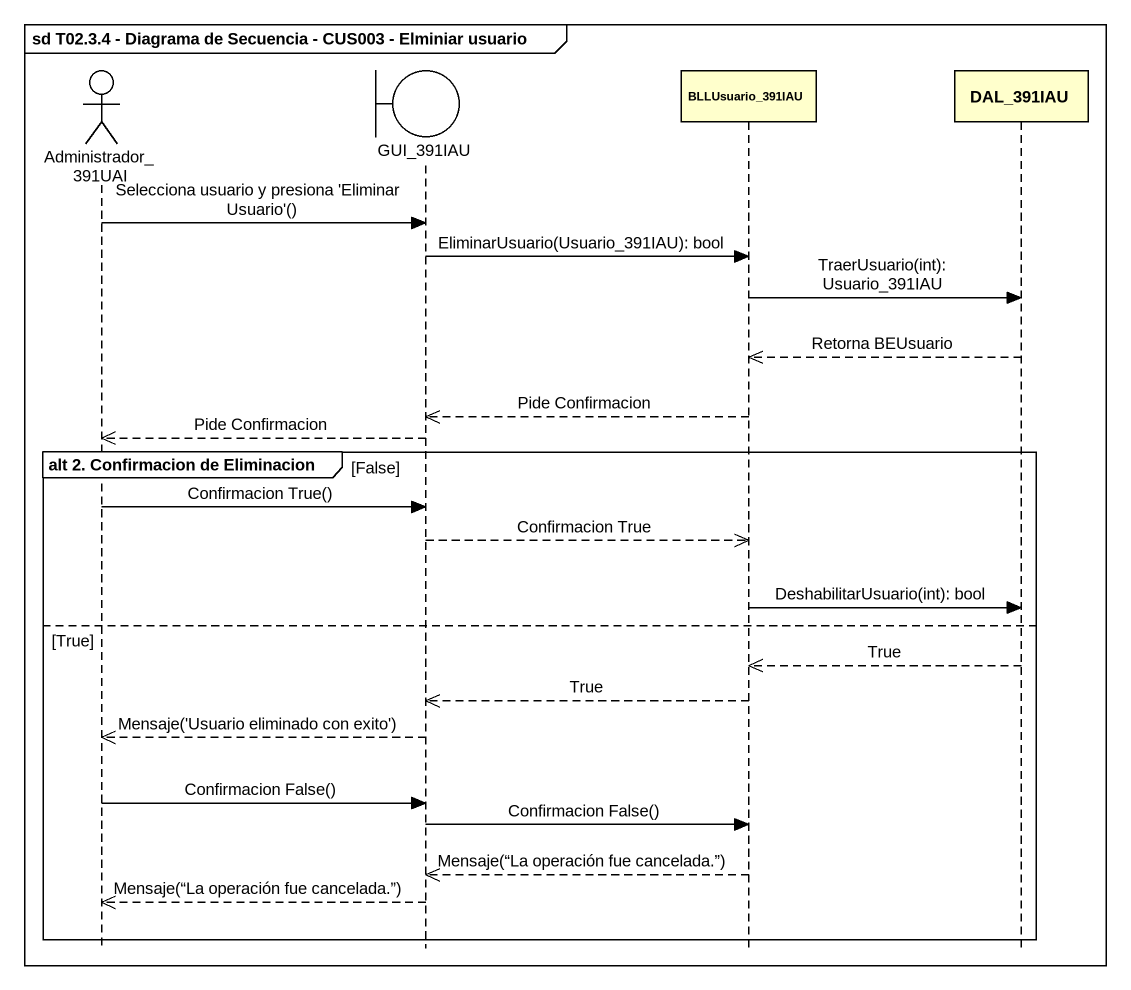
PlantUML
@startuml
mainframe sd T02.3.4 - Diagrama de Secuencia - CUS003 - Elminiar usuario
hide footbox
actor Administrador_391UAI
boundary GUI_391IAU
participant BLLUsuario_391IAU
participant DAL_391IAU

Administrador_391UAI -> GUI_391IAU : Selecciona usuario y presiona 'Eliminar Usuario'()
GUI_391IAU -> BLLUsuario_391IAU : EliminarUsuario(Usuario_391IAU): bool
BLLUsuario_391IAU -> DAL_391IAU : TraerUsuario(int): Usuario_391IAU
DAL_391IAU -->> BLLUsuario_391IAU : Retorna BEUsuario
BLLUsuario_391IAU -->> GUI_391IAU : Pide Confirmacion
GUI_391IAU -->> Administrador_391UAI : Pide Confirmacion
group alt 2. Confirmacion de Eliminacion [False]
  Administrador_391UAI -> GUI_391IAU : Confirmacion True()
  GUI_391IAU -->> BLLUsuario_391IAU : Confirmacion True
  BLLUsuario_391IAU -> DAL_391IAU : DeshabilitarUsuario(int): bool
else True
  DAL_391IAU -->> BLLUsuario_391IAU : True
  BLLUsuario_391IAU -->> GUI_391IAU : True
  GUI_391IAU -->> Administrador_391UAI : Mensaje('Usuario eliminado con exito')
  Administrador_391UAI -> GUI_391IAU : Confirmacion False()
  GUI_391IAU -> BLLUsuario_391IAU : Confirmacion False()
  BLLUsuario_391IAU -->> GUI_391IAU : Mensaje(“La operación fue cancelada.”)
  GUI_391IAU -->> Administrador_391UAI : Mensaje(“La operación fue cancelada.”)
end
@enduml
